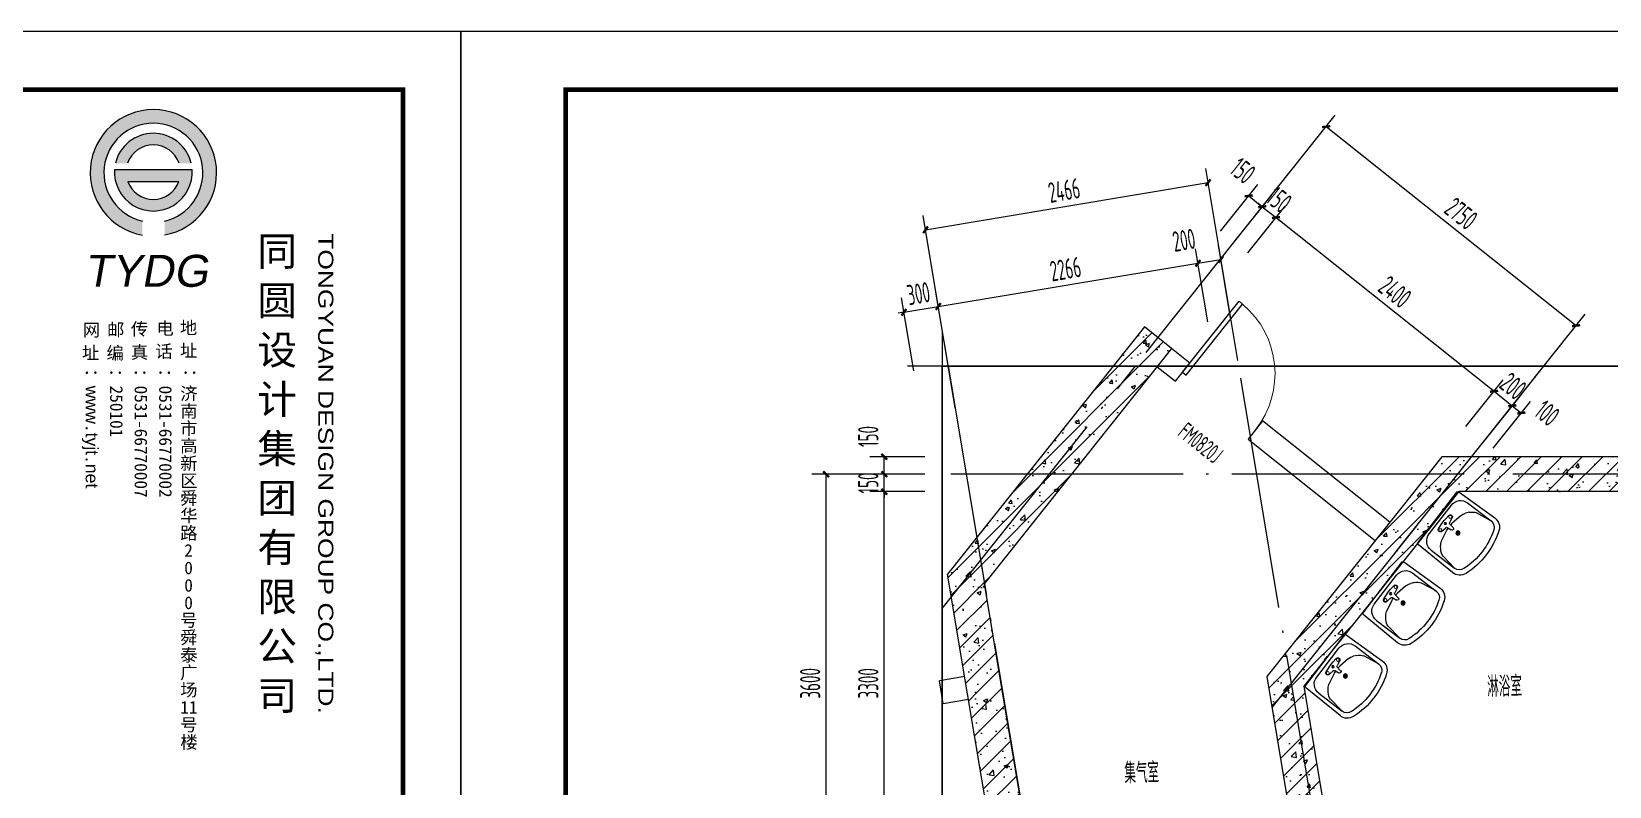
# Model space of a CAD drawing. Extents: x -473190 to 2138458, y -81875 to 2633646.
# Drawn here: x 1302566 to 1316149, y 728 to 7225 of the extents above; entities that cross this region are included whole.
import ezdxf

# ---------------------------------------------------------------- set-up
doc = ezdxf.new("R2010")
doc.units = 0
doc.header["$LTSCALE"] = 1000
doc.linetypes.add('DOTE', pattern=[2.42, 2, -0.2, 0.02, -0.2])
for name, color, linetype in [('A$C3E7A1D62$0$RF-JSK', 9, 'Continuous'), ('A-WALL', 2, 'Continuous'), ('DIM_SYMB', 3, 'Continuous'), ('DOOR_FIRE', 4, 'Continuous'), ('DOOR_FIRE_TEXT', 7, 'Continuous'), ('DOTE', 1, 'DOTE'), ('ECA_TK', 7, 'Continuous'), ('PUB_DIM', 3, 'Continuous'), ('PUB_HATCH', 8, 'Continuous'), ('RF-QT', 30, 'Continuous'), ('tk', 7, 'Continuous')]:
    doc.layers.add(name, color=color, linetype=linetype)
doc.layers.add('RF-WZ', color=110, linetype='Continuous', lineweight=0)
doc.styles.add('8B2_02', font='tssdeng.shx', dxfattribs={"width": 0.6, "bigfont": 'TSSDCHN.shx'})
doc.styles.add('_TCH_DIM_T3', font='tssdeng.shx', dxfattribs={"width": 0.564706, "bigfont": '@@@tssdchn.shx'})
doc.styles.add('_TCH_WINDOW', font='tssdeng.shx', dxfattribs={"width": 0.8, "height": 3.5, "bigfont": 'tssdchn.shx'})
doc.styles.add('CCDI_T0G_01', font='arial.ttf')
doc.styles.add('SUNTXT', font='', dxfattribs={"height": 2.5})
doc.styles.add('tyad', font='swissk.ttf', dxfattribs={"height": 2.5})
doc.styles.add('黑体', font='simhei.ttf', dxfattribs={"width": 0.65})
doc.styles.get('SUNTXT').set_extended_font_data('SimSun')
doc.dimstyles.new('_TCH_ARCH&&50', dxfattribs={"dimtxt": 175, "dimasz": 50, "dimexe": 125, "dimexo": 150, "dimgap": 50, "dimtad": 1, "dimdec": 0, "dimzin": 0, "dimdsep": 46, "dimtxsty": '_TCH_DIM_T3', "dimblk": 'ARCHTICK', "dimcen": 0.09, "dimclrt": 7, "dimazin": 2, "dimtfac": 1, "dimtdec": 0, "dimtix": 1, "dimtmove": 2, "dimatfit": 3, "dimfxl": 0, "dimtolj": 1, "dimtzin": 0, "dimarcsym": 0})
pattern_1 = [(45, (-477544.96, -71625.69), (-88.388348, 88.388348), []), (50, (-477544.96, -71625.7), (358.63009, -31.376067), [37.5, -412.5]), (355, (-477544.96, -71625.7), (-69.37567, 376.09607), [30, -330]), (100.4514, (-477515.08, -71628.3), (289.25469, 344.71977), [31.870095, -350.571056]), (46.1842, (-477544.96, -71525.7), (533.62052, -82.75951), [56.25, -618.75]), (96.6356, (-477500.5, -71532.6), (467.33135, 487.05894), [47.80514, -525.8565]), (351.1842, (-477544.96, -71525.7), (467.33097, 487.0593), [45, -495]), (21, (-477494.96, -71550.7), (298.453526, -201.309445), [37.5, -412.5]), (326, (-477494.96, -71550.7), (121.657666, 362.57502), [30, -330]), (71.4514, (-477470.1, -71567.47), (420.111314, 161.26525), [31.870095, -350.571056]), (37.5, (-477544.96, -71625.69), (6.079928, 166.446927), [0, -326, 0, -335, 0, -331.25]), (7.5, (-477544.96, -71625.69), (131.534769, 197.205856), [0, -191, 0, -318.5, 0, -126.25]), (327.5, (-477656.46, -71625.69), (266.911218, -11.277436), [0, -125, 0, -390, 0, -517.5]), (317.5, (-477706.46, -71625.7), (291.593085, 50.05249), [0, -162.5, 0, -259, 0, -367.5])]

# ---------------------------------------------------------------- blocks, each defined once
blk = doc.blocks.new('10B_A1E图框')
h = blk.add_hatch(color=256)
h.paths.add_polyline_path([(786.16, 558.97), (786.16, 561.39, -8.823966), (789.97, 561.39), (789.97, 558.98, 11.333343)])
h.paths.add_polyline_path([(781.52, 571.34), (783.6, 571.34, -0.711417), (792.46, 571.34), (794.54, 571.34, 0.79114)], flags=17)
h.paths.add_polyline_path([(781.36, 570.26, 1.071858), (794.7, 570.26)], flags=17)
h.paths.add_polyline_path([(792.44, 568.2, -0.701619), (783.62, 568.2)], flags=16)
for p, q in [((781.36, 570.26), (794.7, 570.26)), ((783.62, 568.2), (792.44, 568.2))]:
    blk.add_line(p, q)
for centre, radius, start, end in [((788.05, 569.69), 10.88, 280.1324, 259.9627), ((788.05, 569.69), 8.52, 282.9926, 257.1302), ((788.03, 569.8), 6.69, 13.3022, 166.6978), ((788.03, 569.8), 4.69, 19.1426, 160.8574), ((788.03, 569.8), 6.69, 176.0272, 3.9728), ((788.03, 569.8), 4.69, 199.8915, 340.1085)]:
    blk.add_arc(centre, radius, start, end)
at = {"layer": 'ECA_TK'}
blk.add_lwpolyline([(0, 0), (841, 0), (841, 594), (0, 594)], close=True, dxfattribs=at)
at = {"layer": 'ECA_TK', "const_width": 0.8}
blk.add_lwpolyline([(831, 10), (831, 584), (18, 584), (18, 10)], close=True, dxfattribs=at)
for s, height, style, p in [('同', 5, '黑体', (805.94, 553.7)), ('圆', 5, '黑体', (805.94, 545.2)), ('网', 2.18, 'SUNTXT', (775.88, 541.55)), ('邮', 2.18, 'SUNTXT', (780.08, 541.58)), ('传', 2.18, 'SUNTXT', (784.17, 541.71)), ('电', 2.18, 'SUNTXT', (788.57, 541.81)), ('地', 2.18, 'SUNTXT', (792.61, 541.93)), ('设', 5, '黑体', (805.94, 536.7)), ('址', 2.18, 'SUNTXT', (775.74, 537.6)), ('编', 2.18, 'SUNTXT', (779.97, 537.57)), ('真', 2.18, 'SUNTXT', (784.17, 537.71)), ('话', 2.18, 'SUNTXT', (788.39, 537.86)), ('址', 2.18, 'SUNTXT', (792.62, 537.99)), ('济', 2.18, 'SUNTXT', (792.67, 530.58)), ('计', 5, '黑体', (805.94, 528.2)), ('南', 2.18, 'SUNTXT', (792.67, 527.58)), ('市', 2.18, 'SUNTXT', (792.67, 524.58)), ('集', 5, '黑体', (805.94, 519.7)), ('高', 2.18, 'SUNTXT', (792.67, 521.58)), ('新', 2.18, 'SUNTXT', (792.67, 518.58)), ('区', 2.18, 'SUNTXT', (792.67, 515.58)), ('团', 5, '黑体', (805.94, 511.2)), ('舜', 2.18, 'SUNTXT', (792.67, 512.58)), ('华', 2.18, 'SUNTXT', (792.67, 509.58)), ('路', 2.18, 'SUNTXT', (792.67, 506.58)), ('有', 5, '黑体', (805.94, 502.7)), ('2', 2.18, 'SUNTXT', (793.36, 503.58)), ('0', 2.18, 'SUNTXT', (793.36, 500.58)), ('0', 2.18, 'SUNTXT', (793.36, 497.58)), ('限', 5, '黑体', (805.94, 494.2)), ('0', 2.18, 'SUNTXT', (793.36, 494.58)), ('号', 2.18, 'SUNTXT', (792.67, 491.58)), ('舜', 2.18, 'SUNTXT', (792.67, 488.58)), ('公', 5, '黑体', (805.94, 485.7)), ('泰', 2.18, 'SUNTXT', (792.67, 485.58)), ('广', 2.18, 'SUNTXT', (792.67, 482.58)), ('场', 2.18, 'SUNTXT', (792.67, 479.58)), ('司', 5, '黑体', (805.94, 477.2)), ('11', 2.18, 'SUNTXT', (792.67, 476.58)), ('号', 2.18, 'SUNTXT', (792.67, 473.58)), ('楼', 2.18, 'SUNTXT', (792.69, 470.58))]:
    blk.add_text(s, height=height, dxfattribs=dict(style=style)).set_placement(p)
at = {"style": 'CCDI_T0G_01', "width": 1.25}
blk.add_text('TONGYUAN DESIGN GROUP CO.,LTD.', height=2.6, rotation=270, dxfattribs=at).set_placement((816.42, 559.28))
at = {"style": 'tyad', "oblique": 10}
blk.add_text('TYDG', height=5.5, dxfattribs=at).set_placement((776.12, 550.06))
at = {"char_height": 2.18, "width": 39.1789, "attachment_point": 1, "rotation": 270, "style": 'SUNTXT'}
for s, insert in [('：{\\fArial|b0|i0|c134|p32;www}.{\\fArial|b0|i0|c134|p32;tyjt}.{\\fArial|b0|i0|c134|p32;net\\fArial|b0|i0|c0|p32;}', (778.56, 536.02)), ('：250101', (782.78, 536.02)), ('：0531-66770007', (787, 536.02)), ('：0531-66770002', (791.22, 536.02)), ('：', (795.56, 536.02))]:
    blk.add_mtext(s, dxfattribs=dict(at, insert=insert))
blk = doc.blocks.new('_ArchTick')
at = {"color": 0, "linetype": 'ByBlock', "const_width": 0.4}
blk.add_lwpolyline([(-0.5, -0.5), (0.5, 0.5)], dxfattribs=at)
blk = doc.blocks.new('*D2306')
at = {"layer": 'Defpoints', "color": 0, "transparency": 16777216}
for p in [(1313161, 5718), (1312709, 5390), (1312826, 5296)]:
    blk.add_point(p, dxfattribs=at)
at = {"layer": 'PUB_DIM', "color": 0, "lineweight": -2, "transparency": 16777216}
for p, q in [((1312802, 5507), (1313122, 5909)), ((1312920, 5414), (1313239, 5815)), ((1313044, 5811), (1313161, 5718))]:
    blk.add_line(p, q, dxfattribs=at)
at = {"layer": 'PUB_DIM', "color": 0, "lineweight": -2, "transparency": 16777216, "xscale": 50, "yscale": 50, "zscale": 50}
for p, rotation in [((1313044, 5811), 141.4674129803787), ((1313161, 5718), 321.4674129803787)]:
    blk.add_blockref('_ArchTick', p, dxfattribs=dict(at, rotation=rotation))
at = {"layer": 'PUB_DIM', "color": 7, "transparency": 16777216, "insert": (1312993, 6028), "char_height": 175, "attachment_point": 5, "rotation": 321.4674, "style": '_TCH_DIM_T3'}
blk.add_mtext('\\A1;150', dxfattribs=at)
blk = doc.blocks.new('*D2307')
at = {"layer": 'Defpoints', "color": 0, "transparency": 16777216}
for p in [(1313279, 5624), (1312826, 5296), (1312943, 5203)]:
    blk.add_point(p, dxfattribs=at)
at = {"layer": 'PUB_DIM', "color": 0, "lineweight": -2, "transparency": 16777216}
for p, q in [((1312920, 5414), (1313239, 5815)), ((1313037, 5320), (1313357, 5722)), ((1313161, 5718), (1313122, 5749)), ((1313161, 5718), (1313279, 5624)), ((1313279, 5624), (1313318, 5593))]:
    blk.add_line(p, q, dxfattribs=at)
at = {"layer": 'PUB_DIM', "color": 0, "lineweight": -2, "transparency": 16777216, "xscale": 50, "yscale": 50, "zscale": 50}
for p, rotation in [((1313161, 5718), 321.4674129803805), ((1313279, 5624), 141.4674129803805)]:
    blk.add_blockref('_ArchTick', p, dxfattribs=dict(at, rotation=rotation))
at = {"layer": 'PUB_DIM', "color": 7, "transparency": 16777216, "insert": (1313306, 5778), "char_height": 175, "attachment_point": 5, "rotation": 321.4674, "style": '_TCH_DIM_T3'}
blk.add_mtext('\\A1;150', dxfattribs=at)
blk = doc.blocks.new('*D2308')
at = {"layer": 'Defpoints', "color": 0, "transparency": 16777216}
for p in [(1312943, 5203), (1315156, 4129), (1314821, 3708)]:
    blk.add_point(p, dxfattribs=at)
at = {"layer": 'PUB_DIM', "color": 0, "lineweight": -2, "transparency": 16777216}
for p, q in [((1313037, 5320), (1313357, 5722)), ((1313279, 5624), (1315156, 4129)), ((1314914, 3825), (1315234, 4227))]:
    blk.add_line(p, q, dxfattribs=at)
at = {"layer": 'PUB_DIM', "color": 0, "lineweight": -2, "transparency": 16777216, "xscale": 50, "yscale": 50, "zscale": 50}
for p, rotation in [((1313279, 5624), 141.4674129803786), ((1315156, 4129), 321.4674129803786)]:
    blk.add_blockref('_ArchTick', p, dxfattribs=dict(at, rotation=rotation))
at = {"layer": 'PUB_DIM', "color": 7, "transparency": 16777216, "insert": (1314303, 4984), "char_height": 175, "attachment_point": 5, "rotation": 321.4674, "style": '_TCH_DIM_T3'}
blk.add_mtext('\\A1;2400', dxfattribs=at)
blk = doc.blocks.new('*D2309')
at = {"layer": 'Defpoints', "color": 0, "transparency": 16777216}
for p in [(1315313, 4004), (1314821, 3708), (1314977, 3583)]:
    blk.add_point(p, dxfattribs=at)
at = {"layer": 'PUB_DIM', "color": 0, "lineweight": -2, "transparency": 16777216}
for p, q in [((1314914, 3825), (1315234, 4227)), ((1315071, 3701), (1315391, 4102)), ((1315156, 4129), (1315117, 4160)), ((1315156, 4129), (1315313, 4004)), ((1315313, 4004), (1315352, 3973))]:
    blk.add_line(p, q, dxfattribs=at)
at = {"layer": 'PUB_DIM', "color": 0, "lineweight": -2, "transparency": 16777216, "xscale": 50, "yscale": 50, "zscale": 50}
for p, rotation in [((1315156, 4129), 321.467412980378), ((1315313, 4004), 141.467412980378)]:
    blk.add_blockref('_ArchTick', p, dxfattribs=dict(at, rotation=rotation))
at = {"layer": 'PUB_DIM', "color": 7, "transparency": 16777216, "insert": (1315320, 4174), "char_height": 175, "attachment_point": 5, "rotation": 321.4674, "style": '_TCH_DIM_T3'}
blk.add_mtext('\\A1;200', dxfattribs=at)
blk = doc.blocks.new('*D2310')
at = {"layer": 'Defpoints', "color": 0, "transparency": 16777216}
for p in [(1315391, 3942), (1314977, 3583), (1315056, 3521)]:
    blk.add_point(p, dxfattribs=at)
at = {"layer": 'PUB_DIM', "color": 0, "lineweight": -2, "transparency": 16777216}
for p, q in [((1315071, 3701), (1315391, 4102)), ((1315149, 3638), (1315469, 4040)), ((1315313, 4004), (1315391, 3942))]:
    blk.add_line(p, q, dxfattribs=at)
at = {"layer": 'PUB_DIM', "color": 0, "lineweight": -2, "transparency": 16777216, "xscale": 50, "yscale": 50, "zscale": 50}
for p, rotation in [((1315313, 4004), 141.4674129803824), ((1315391, 3942), 321.4674129803824)]:
    blk.add_blockref('_ArchTick', p, dxfattribs=dict(at, rotation=rotation))
at = {"layer": 'PUB_DIM', "color": 7, "transparency": 16777216, "insert": (1315613, 3941), "char_height": 175, "attachment_point": 5, "rotation": 321.4674, "style": '_TCH_DIM_T3'}
blk.add_mtext('\\A1;100', dxfattribs=at)
blk = doc.blocks.new('*D2311')
at = {"layer": 'Defpoints', "color": 0, "transparency": 16777216}
for p in [(1315862, 4694), (1312068, 4345), (1314219, 2632)]:
    blk.add_point(p, dxfattribs=at)
at = {"layer": 'PUB_DIM', "color": 0, "lineweight": -2, "transparency": 16777216}
for p, q in [((1312162, 4462), (1313789, 6505)), ((1313711, 6407), (1315862, 4694)), ((1314313, 2749), (1315940, 4792))]:
    blk.add_line(p, q, dxfattribs=at)
at = {"layer": 'PUB_DIM', "color": 0, "lineweight": -2, "transparency": 16777216, "xscale": 50, "yscale": 50, "zscale": 50}
for p, rotation in [((1313711, 6407), 141.4674129801781), ((1315862, 4694), 321.4674129801781)]:
    blk.add_blockref('_ArchTick', p, dxfattribs=dict(at, rotation=rotation))
at = {"layer": 'PUB_DIM', "color": 7, "transparency": 16777216, "insert": (1314872, 5658), "char_height": 175, "attachment_point": 5, "rotation": 321.4674, "style": '_TCH_DIM_T3'}
blk.add_mtext('\\A1;2750', dxfattribs=at)
blk = doc.blocks.new('*D2318')
at = {"layer": 'Defpoints', "color": 0, "transparency": 16777216}
for p in [(1309907, 3265), (1310407, 3265), (1310407, -35)]:
    blk.add_point(p, dxfattribs=at)
at = {"layer": 'PUB_DIM', "color": 0, "lineweight": -2, "transparency": 16777216}
for p, q in [((1310257, 3265), (1309782, 3265)), ((1309907, -35), (1309907, 3265)), ((1310257, -35), (1309782, -35))]:
    blk.add_line(p, q, dxfattribs=at)
at = {"layer": 'PUB_DIM', "color": 0, "lineweight": -2, "transparency": 16777216, "xscale": 50, "yscale": 50, "zscale": 50}
for p, rotation in [((1309907, 3265), 90), ((1309907, -35), 270)]:
    blk.add_blockref('_ArchTick', p, dxfattribs=dict(at, rotation=rotation))
at = {"layer": 'PUB_DIM', "color": 7, "transparency": 16777216, "insert": (1309769, 1615), "char_height": 175, "attachment_point": 5, "rotation": 90, "style": '_TCH_DIM_T3'}
blk.add_mtext('\\A1;3300', dxfattribs=at)
blk = doc.blocks.new('*D2319')
at = {"layer": 'Defpoints', "color": 0, "transparency": 16777216}
for p in [(1309907, 3415), (1310407, 3415), (1310407, 3265)]:
    blk.add_point(p, dxfattribs=at)
at = {"layer": 'PUB_DIM', "color": 0, "lineweight": -2, "transparency": 16777216}
for p, q in [((1310257, 3415), (1309782, 3415)), ((1309907, 3415), (1309907, 3465)), ((1309907, 3265), (1309907, 3415)), ((1310257, 3265), (1309782, 3265)), ((1309907, 3265), (1309907, 3215))]:
    blk.add_line(p, q, dxfattribs=at)
at = {"layer": 'PUB_DIM', "color": 0, "lineweight": -2, "transparency": 16777216, "xscale": 50, "yscale": 50, "zscale": 50}
for p, rotation in [((1309907, 3415), 270), ((1309907, 3265), 90)]:
    blk.add_blockref('_ArchTick', p, dxfattribs=dict(at, rotation=rotation))
at = {"layer": 'PUB_DIM', "color": 7, "transparency": 16777216, "insert": (1309769, 3340), "char_height": 175, "attachment_point": 5, "rotation": 90, "style": '_TCH_DIM_T3'}
blk.add_mtext('\\A1;150', dxfattribs=at)
blk = doc.blocks.new('*D2320')
at = {"layer": 'Defpoints', "color": 0, "transparency": 16777216}
for p in [(1309907, 3565), (1310407, 3565), (1310407, 3415)]:
    blk.add_point(p, dxfattribs=at)
at = {"layer": 'PUB_DIM', "color": 0, "lineweight": -2, "transparency": 16777216}
for p, q in [((1310257, 3565), (1309782, 3565)), ((1309907, 3415), (1309907, 3565)), ((1310257, 3415), (1309782, 3415))]:
    blk.add_line(p, q, dxfattribs=at)
at = {"layer": 'PUB_DIM', "color": 0, "lineweight": -2, "transparency": 16777216, "xscale": 50, "yscale": 50, "zscale": 50}
for p, rotation in [((1309907, 3565), 90), ((1309907, 3415), 270)]:
    blk.add_blockref('_ArchTick', p, dxfattribs=dict(at, rotation=rotation))
at = {"layer": 'PUB_DIM', "color": 7, "transparency": 16777216, "insert": (1309769, 3740), "char_height": 175, "attachment_point": 5, "rotation": 90, "style": '_TCH_DIM_T3'}
blk.add_mtext('\\A1;150', dxfattribs=at)
blk = doc.blocks.new('*D2323')
at = {"layer": 'Defpoints', "color": 0, "transparency": 16777216}
for p in [(1309407, 3415), (1310407, 3415), (1310407, -185)]:
    blk.add_point(p, dxfattribs=at)
at = {"layer": 'PUB_DIM', "color": 0, "lineweight": -2, "transparency": 16777216}
for p, q in [((1310257, 3415), (1309282, 3415)), ((1309407, -185), (1309407, 3415)), ((1310257, -185), (1309282, -185))]:
    blk.add_line(p, q, dxfattribs=at)
at = {"layer": 'PUB_DIM', "color": 0, "lineweight": -2, "transparency": 16777216, "xscale": 50, "yscale": 50, "zscale": 50}
for p, rotation in [((1309407, 3415), 90), ((1309407, -185), 270)]:
    blk.add_blockref('_ArchTick', p, dxfattribs=dict(at, rotation=rotation))
at = {"layer": 'PUB_DIM', "color": 7, "transparency": 16777216, "insert": (1309269, 1615), "char_height": 175, "attachment_point": 5, "rotation": 90, "style": '_TCH_DIM_T3'}
blk.add_mtext('\\A1;3600', dxfattribs=at)
blk = doc.blocks.new('*D2350')
at = {"layer": 'Defpoints', "color": 0, "transparency": 16777216}
for p in [(1312694, 5925), (1312974, 4245), (1310542, 3839)]:
    blk.add_point(p, dxfattribs=at)
at = {"layer": 'PUB_DIM', "color": 0, "lineweight": -2, "transparency": 16777216}
for p, q in [((1312950, 4393), (1312674, 6048)), ((1310262, 5519), (1312694, 5925)), ((1310517, 3987), (1310241, 5642))]:
    blk.add_line(p, q, dxfattribs=at)
at = {"layer": 'PUB_DIM', "color": 0, "lineweight": -2, "transparency": 16777216, "xscale": 50, "yscale": 50, "zscale": 50}
for p, rotation in [((1312694, 5925), 9.467412975647315), ((1310262, 5519), 189.4674129756473)]:
    blk.add_blockref('_ArchTick', p, dxfattribs=dict(at, rotation=rotation))
at = {"layer": 'PUB_DIM', "color": 7, "transparency": 16777216, "insert": (1311455, 5858), "char_height": 175, "attachment_point": 5, "rotation": 9.4674, "style": '_TCH_DIM_T3'}
blk.add_mtext('\\A1;2466', dxfattribs=at)
blk = doc.blocks.new('*D2353')
at = {"layer": 'Defpoints', "color": 0, "transparency": 16777216}
for p in [(1310372, 4859), (1310185, 4158), (1310481, 4207)]:
    blk.add_point(p, dxfattribs=at)
at = {"layer": 'PUB_DIM', "color": 0, "lineweight": -2, "transparency": 16777216}
for p, q in [((1310160, 4306), (1310056, 4933)), ((1310456, 4355), (1310351, 4982)), ((1310076, 4809), (1310027, 4801)), ((1310076, 4809), (1310372, 4859)), ((1310372, 4859), (1310421, 4867))]:
    blk.add_line(p, q, dxfattribs=at)
at = {"layer": 'PUB_DIM', "color": 0, "lineweight": -2, "transparency": 16777216, "xscale": 50, "yscale": 50, "zscale": 50}
for p, rotation in [((1310372, 4859), 189.4674129756452), ((1310076, 4809), 9.46741297564527)]:
    blk.add_blockref('_ArchTick', p, dxfattribs=dict(at, rotation=rotation))
at = {"layer": 'PUB_DIM', "color": 7, "transparency": 16777216, "insert": (1310201, 4970), "char_height": 175, "attachment_point": 5, "rotation": 9.4674, "style": '_TCH_DIM_T3'}
blk.add_mtext('\\A1;300', dxfattribs=at)
blk = doc.blocks.new('*D2354')
at = {"layer": 'Defpoints', "color": 0, "transparency": 16777216}
for p in [(1312607, 5231), (1312716, 4580), (1310481, 4207)]:
    blk.add_point(p, dxfattribs=at)
at = {"layer": 'PUB_DIM', "color": 0, "lineweight": -2, "transparency": 16777216}
for p, q in [((1312691, 4728), (1312586, 5355)), ((1310372, 4859), (1312607, 5231)), ((1310456, 4355), (1310351, 4982))]:
    blk.add_line(p, q, dxfattribs=at)
at = {"layer": 'PUB_DIM', "color": 0, "lineweight": -2, "transparency": 16777216, "xscale": 50, "yscale": 50, "zscale": 50}
for p, rotation in [((1312607, 5231), 9.467412975644796), ((1310372, 4859), 189.4674129756448)]:
    blk.add_blockref('_ArchTick', p, dxfattribs=dict(at, rotation=rotation))
at = {"layer": 'PUB_DIM', "color": 7, "transparency": 16777216, "insert": (1311467, 5181), "char_height": 175, "attachment_point": 5, "rotation": 9.4674, "style": '_TCH_DIM_T3'}
blk.add_mtext('\\A1;2266', dxfattribs=at)
blk = doc.blocks.new('*D2355')
at = {"layer": 'Defpoints', "color": 0, "transparency": 16777216}
for p in [(1312804, 5264), (1312716, 4580), (1312913, 4613)]:
    blk.add_point(p, dxfattribs=at)
at = {"layer": 'PUB_DIM', "color": 0, "lineweight": -2, "transparency": 16777216}
for p, q in [((1312691, 4728), (1312586, 5355)), ((1312888, 4761), (1312784, 5388)), ((1312607, 5231), (1312804, 5264))]:
    blk.add_line(p, q, dxfattribs=at)
at = {"layer": 'PUB_DIM', "color": 0, "lineweight": -2, "transparency": 16777216, "xscale": 50, "yscale": 50, "zscale": 50}
for p, rotation in [((1312804, 5264), 9.467412975650662), ((1312607, 5231), 189.4674129756507)]:
    blk.add_blockref('_ArchTick', p, dxfattribs=dict(at, rotation=rotation))
at = {"layer": 'PUB_DIM', "color": 7, "transparency": 16777216, "insert": (1312486, 5430), "char_height": 175, "attachment_point": 5, "rotation": 9.4674, "style": '_TCH_DIM_T3'}
blk.add_mtext('\\A1;200', dxfattribs=at)
blk = doc.blocks.new('$DorLib2D$00000001')
for p, q in [((0.45, 0.975), (0.5, 0.975)), ((0.45, 0), (0.45, 0.975)), ((0.5, 0), (0.5, 0.975)), ((0.5, 0), (0.45, 0))]:
    blk.add_line(p, q)
at = {"lineweight": 13}
blk.add_arc((0.475, 0), 0.975, 91.4693, 180, dxfattribs=at)
blk = doc.blocks.new('A$C3E7A1D62$0$$lvtry$00000183')
at = {"color": 0}
for p, q in [((-257, -130), (-257, -384)), ((157, -30), (-157, -30)), ((-133, -150), (-38, -131)), ((-71, -67), (-30, -63)), ((-71, -102), (-27, -110)), ((-18, -119), (-12, -160)), ((18, -119), (13, -160)), ((71, -102), (27, -110)), ((71, -67), (30, -63)), ((133, -150), (38, -131)), ((257, -130), (257, -383)), ((-257, -383), (-235, -242)), ((-202, -191), (-176, -170)), ((202, -191), (176, -170)), ((257, -383), (235, -242))]:
    blk.add_line(p, q, dxfattribs=at)
blk.add_lwpolyline([(277, 0), (-277, 0, 0.406045), (-287, -10), (-298, -393, 0.323666), (-232, -489, 0.175654), (232, -489, 0.323062), (298, -392), (287, -10, 0.406045)], format="xyb", close=True, dxfattribs=at)
at = {"color": 0, "lineweight": 13}
for centre, radius in [((-71, -85), 12.6), ((71, -85), 12.6), ((-1, -221), 11.6)]:
    blk.add_circle(centre, radius, dxfattribs=at)
at = {"color": 0}
for centre, radius in [((0, -86), 9.88), ((-1, -221), 17.6)]:
    blk.add_circle(centre, radius, dxfattribs=at)
for centre, radius, start, end in [((-157, -130), 100, 90, 180), ((-71, -85), 17.6, 90, 270), ((0, -328), 200, 94.8989, 101.0337), ((0, -362), 300, 84.3229, 95.6771), ((-28, -120), 10, 8.2472, 79.7858), ((0, -328), 200, 78.9663, 85.101), ((28, -120), 10, 100.2142, 171.7528), ((71, -85), 17.6, 270, 90), ((157, -130), 100, 0, 90), ((-139, -268), 100, 128.937, 164.8987), ((-113, -248), 100, 101.0337, 128.937), ((0, -160), 12.5, 180, 0), ((113, -248), 100, 51.063, 78.9663), ((139, -268), 100, 15.1013, 51.063), ((-187, -384), 70, 180, 250.8357), ((187, -383), 70, 289.2938, 0), ((-1, 152), 637, 250.8357, 289.2938)]:
    blk.add_arc(centre, radius, start, end, dxfattribs=at)
for p in [(0, -86), (-1, -221)]:
    blk.add_point(p, dxfattribs=at)

msp = doc.modelspace()

# ---------------------------------------------------------------- hatches: boundary and pattern name
at = {"layer": 'PUB_HATCH'}
h = msp.add_hatch(dxfattribs=at)
h.set_pattern_fill('钢筋混凝土', color=256, scale=50, style=0)
h.set_pattern_definition(pattern_1)
h.paths.add_polyline_path([(1312145.9, 4683.1), (1310451.9, 2556), (1310769.8, 2473.6), (1312380.6, 4496.3)])
h = msp.add_hatch(dxfattribs=at)
h.set_pattern_fill('钢筋混凝土', color=256, scale=50, style=0)
h.set_pattern_definition(pattern_1)
h.paths.add_polyline_path([(1314851.9, 3265.4), (1314707.3, 3565.4), (1314195.7, 2922.9), (1314430.4, 2736)])
h = msp.add_hatch(dxfattribs=at)
h.set_pattern_fill('钢筋混凝土', color=256, scale=50, style=0)
h.set_pattern_definition(pattern_1)
h.paths.add_polyline_path([(1319030.6, 3365.4), (1319031.2, 3565.4), (1314707.3, 3565.4), (1314851.9, 3265.4), (1318880.2, 3265.4)])
h = msp.add_hatch(dxfattribs=at)
h.set_pattern_fill('钢筋混凝土', color=256, scale=50, style=0)
h.set_pattern_definition(pattern_1)
h.paths.add_polyline_path([(1314430.4, 2736), (1314195.7, 2922.9), (1313200.3, 1673.1), (1313518.2, 1590.7)])
h = msp.add_hatch(dxfattribs=at)
h.set_pattern_fill('钢筋混凝土', color=256, scale=50, style=0)
h.set_pattern_definition(pattern_1)
h.paths.add_polyline_path([(1310623.8, 1525.3), (1310919.7, 1574.7), (1310769.8, 2473.6), (1310451.9, 2556)])
h = msp.add_hatch(dxfattribs=at)
h.set_pattern_fill('钢筋混凝土', color=256, scale=50, style=0)
h.set_pattern_definition(pattern_1)
h.paths.add_polyline_path([(1313518.2, 1590.7), (1313200.3, 1673.1), (1313515.6, -217.5), (1313714.7, -195.6), (1313789.3, -34.6)])
h = msp.add_hatch(dxfattribs=at)
h.set_pattern_fill('钢筋混凝土', color=256, scale=50, style=0)
h.set_pattern_definition(pattern_1)
h.paths.add_polyline_path([(1311076.1, -1187.2), (1311372, -1137.9), (1310919.7, 1574.7), (1310623.8, 1525.3)])

# ---------------------------------------------------------------- linework, layer by layer
msp.add_lwpolyline([(1310406.5, 4344.9), (1324578.6, 4344.9), (1324578.6, -7280.1), (1310406.5, -7280.1), (1310406.5, 4344.9)])
at = {"layer": 'A-WALL'}
for p, q in [((1312537, 4371.7), (1312380.6, 4496.3)), ((1312412.4, 4215.2), (1312537, 4371.7)), ((1312256, 4339.8), (1312412.4, 4215.2)), ((1313162.8, 3873.3), (1313038.2, 3716.8)), ((1314258, 3001.2), (1313162.8, 3873.3)), ((1313038.2, 3716.8), (1314133.4, 2844.7)), ((1310599.1, 1673.3), (1310381.9, 1637.1)), ((1310414.8, 1439.8), (1310381.9, 1637.1)), ((1310632, 1476), (1310414.8, 1439.8))]:
    msp.add_line(p, q, dxfattribs=at)
at = {"layer": 'DIM_SYMB'}
for points in [[(1310406.5, 4644.9), (1310406.5, -1411.4), (1310511.5, -1449.6), (1310301.5, -1486.6), (1310406.5, -1523.9), (1310406.5, -7580.1)], [(1324878.6, 4344.9), (1317548.8, 4344.9), (1317510.6, 4239.9), (1317473.6, 4449.9), (1317436.3, 4344.9), (1310106.5, 4344.9)]]:
    msp.add_lwpolyline(points, dxfattribs=at)
at = {"layer": 'DOTE'}
for p, q in [((1310406.5, 2258.2), (1312068.3, 4344.9)), ((1310457.7, 4344.9), (1312396.3, -7280.1)), ((1314896.1, -7280.1), (1312957.6, 4344.9)), ((1313244.6, 1407.6), (1315583.8, 4344.9)), ((1324578.6, 3415.4), (1310406.5, 3415.4))]:
    msp.add_line(p, q, dxfattribs=at)
at = {"layer": 'RF-QT'}
for p, q in [((1312145.9, 4683.1), (1310451.9, 2556)), ((1312380.6, 4496.3), (1312145.9, 4683.1)), ((1312380.6, 4496.3), (1310769.8, 2473.6)), ((1314707.3, 3565.4), (1314195.7, 2922.9)), ((1319031.2, 3565.4), (1314707.3, 3565.4)), ((1314851.9, 3265.4), (1314430.4, 2736)), ((1318880.2, 3265.4), (1314851.9, 3265.4)), ((1314195.7, 2922.9), (1313200.3, 1673.1)), ((1314430.4, 2736), (1313518.2, 1590.7)), ((1310623.8, 1525.3), (1310451.9, 2556)), ((1310919.7, 1574.7), (1310769.8, 2473.6)), ((1313200.3, 1673.1), (1313515.6, -217.5)), ((1311076.1, -1187.2), (1310623.8, 1525.3)), ((1311372, -1137.9), (1310919.7, 1574.7)), ((1313518.2, 1590.7), (1313789.3, -34.6))]:
    msp.add_line(p, q, dxfattribs=at)

# ---------------------------------------------------------------- block references
at = {"layer": 'A$C3E7A1D62$0$RF-JSK', "yscale": -1, "rotation": 232.4183202106302}
for p in [(1314668.9, 3043.5), (1314197.1, 2440.1), (1313701, 1812.2, 0)]:
    msp.add_blockref('A$C3E7A1D62$0$$lvtry$00000183', p, dxfattribs=at)
at = {"layer": 'DOOR_FIRE'}
ref = msp.add_blockref('$DorLib2D$00000001', (1312787.6, 4044.3), dxfattribs=dict(at, xscale=-800, yscale=800, zscale=200, rotation=321.4674129801697))
ref.add_attrib('A', 'FM0820J', (1312423.6, 3753.4), dxfattribs={"layer": 'DOOR_FIRE_TEXT', "height": 148.75, "rotation": 321.46741, "style": '_TCH_WINDOW', "width": 0.564706})
at = {"layer": 'tk', "xscale": 50, "yscale": 50, "zscale": 50}
for p in [(1264213.1, -22474.7), (1306263.1, -22474.7)]:
    msp.add_blockref('10B_A1E图框', p, dxfattribs=at)

# ---------------------------------------------------------------- texts
at = {"layer": 'RF-WZ', "style": '8B2_02', "width": 0.6}
for s, p in [('淋浴室', (1315099, 1497.9)), ('集气室', (1311975.6, 754.1))]:
    msp.add_text(s, height=175, rotation=1.46741, dxfattribs=at).set_placement(p)

# ---------------------------------------------------------------- dimensions: what is measured, and where the dimension line sits
at = {"layer": 'PUB_DIM'}
for p1, p2, distance, picture, middle in [((1312068.3, 4344.9), (1314219.5, 2631.8), 2636.4, '*D2311', (1314871.9, 5658.2)), ((1310542.1, 3839.1), (1312974.3, 4244.7), 1703.3, '*D2350', (1311455.4, 5857.6)), ((1312826.1, 5296.5), (1312943.4, 5203), 538.4, '*D2307', (1313305.8, 5778.5)), ((1312943.4, 5203), (1314820.9, 3707.9), 538.4, '*D2308', (1314303.2, 4984.2)), ((1310480.7, 4207.1), (1312715.6, 4579.8), 660.5, '*D2354', (1311466.9, 5180.7)), ((1310184.8, 4157.8), (1310480.7, 4207.1), 660.5, '*D2353', (1310201.5, 4969.6)), ((1314820.9, 3707.9), (1314977.3, 3583.3), 538.4, '*D2309', (1315320.1, 4174.3)), ((1310406.5, 3265.4), (1310406.5, 3415.4), 500, '*D2319', (1309769, 3340.4)), ((1310406.5, -184.6), (1310406.5, 3415.4), 1000, '*D2323', (1309269, 1615.4)), ((1310406.5, -34.6), (1310406.5, 3265.4), 500, '*D2318', (1309769, 1615.4))]:
    dim = msp.add_aligned_dim(p1=p1, p2=p2, distance=distance, dimstyle='_TCH_ARCH&&50', dxfattribs=at)
    dim.commit()
    dim.dimension.update_dxf_attribs({"geometry": picture, "text_midpoint": middle})
for base, p1, p2, angle, picture, middle in [((1313161.5, 5717.6), (1312708.8, 5389.9), (1312826.1, 5296.5), 321.46741, '*D2306', (1312992.9, 6027.7)), ((1312804.2, 5264.3), (1312715.6, 4579.8), (1312912.9, 4612.7), 9.46741, '*D2355', (1312485.7, 5430.3)), ((1315390.9, 3942.2), (1314977.3, 3583.3), (1315055.5, 3521), 321.46741, '*D2310', (1315613.5, 3940.7)), ((1309906.5, 3565.4), (1310406.5, 3415.4), (1310406.5, 3565.4), 90, '*D2320', (1309769, 3740.4))]:
    dim = msp.add_linear_dim(base=base, p1=p1, p2=p2, angle=angle, dimstyle='_TCH_ARCH&&50', dxfattribs=at)
    dim.commit()
    dim.dimension.update_dxf_attribs({"geometry": picture, "text_midpoint": middle, "dimtype": 129})

doc.saveas('drawing.dxf')
